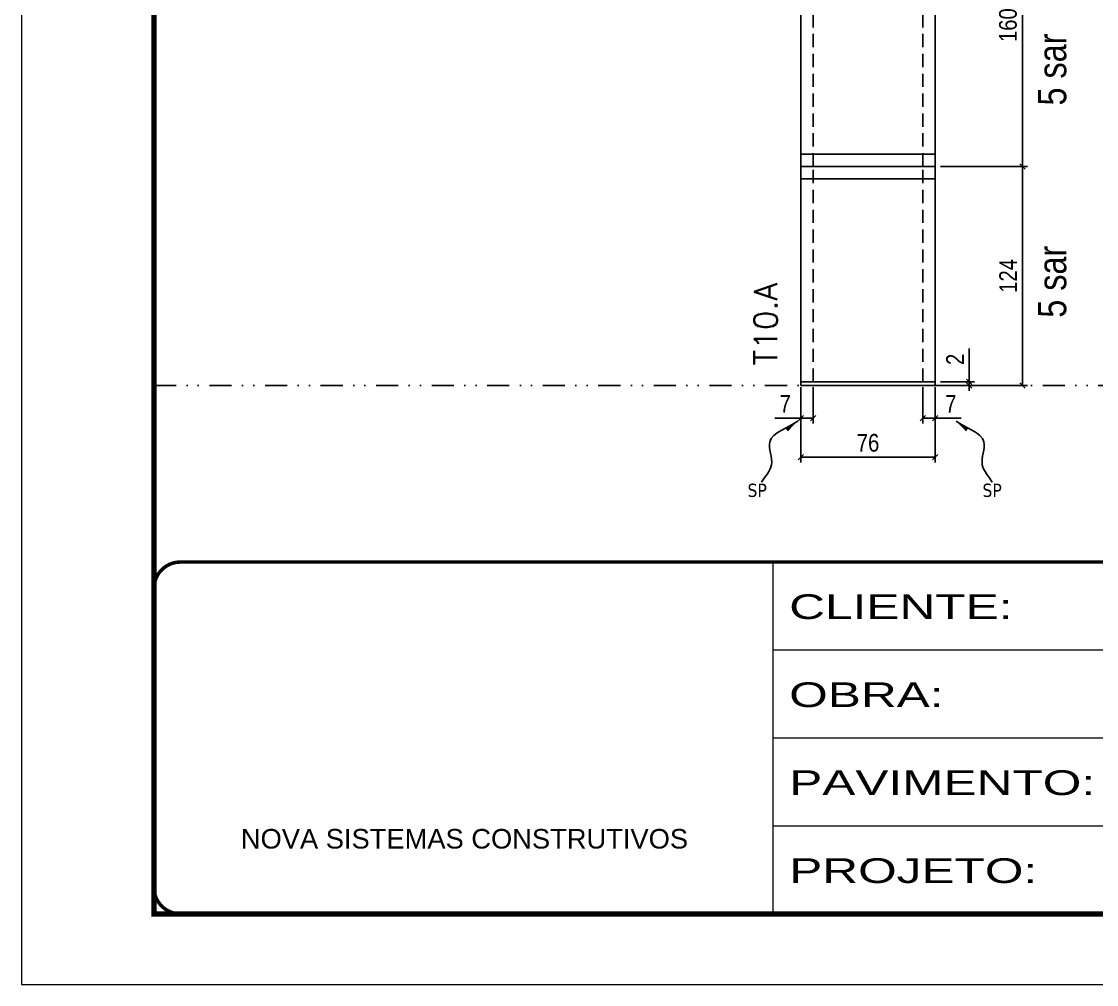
# Model space of a CAD drawing. Extents: x 14400 to 27878, y -21631 to 6985.
# Drawn here: x 14400 to 15009, y -10145 to -9600 of the extents above; entities that cross this region are included whole.
import ezdxf

# ---------------------------------------------------------------- set-up
doc = ezdxf.new("R2010")
doc.units = 0
for name, pattern in [('CONTINUO', [0]), ('DASHED', [0.75, 0.5, -0.25]), ('DIVIDE2', [0.625, 0.25, -0.125, 0, -0.125, 0, -0.125]), ('HIDDEN', [0.375, 0.25, -0.125])]:
    doc.linetypes.add(name, pattern=pattern)
for name, color, linetype in [('COTA', 241, 'Continuous'), ('NOMENCLATURA', 7, 'Continuous'), ('Nível', 160, 'Continuous'), ('Painéis', 200, 'Continuous'), ('SARR_2.2x7', 40, 'Continuous'), ('Sarrafo de Pressão', 42, 'HIDDEN'), ('texto', 7, 'Continuous')]:
    doc.layers.add(name, color=color, linetype=linetype)
for name, color, linetype, lineweight in [('Folhas', 255, 'Continuous', 9), ('SARRAFO DE PRESSAO', 251, 'DASHED', 9), ('Texto Seção', 7, 'Continuous', 15)]:
    doc.layers.add(name, color=color, linetype=linetype, lineweight=lineweight)
doc.styles.add('ARIAL', font='arial.ttf')
doc.styles.add('ARIAL_NARROW', font='ARIALN.TTF', dxfattribs={"height": 0.2})
doc.styles.add('COTA TECNICA', font='techl___.ttf', dxfattribs={"height": 10})
doc.styles.add('COTA TECNICA-50', font='techl___.ttf', dxfattribs={"height": 10})
doc.styles.add('REGUA-120', font='ROMANS.shx', dxfattribs={"height": 15})
doc.styles.get("Standard").update_dxf_attribs({"font": 'arial.ttf'})
doc.styles.add('Tecnologia', font='')
doc.styles.get('Tecnologia').set_extended_font_data('Forgotten Futurist')
doc.dimstyles.new('COTA PAINEL-50', dxfattribs={"dimtxt": 10, "dimasz": 3, "dimexe": 3, "dimexo": 3, "dimgap": 3, "dimtad": 1, "dimdec": 1, "dimzin": 12, "dimdsep": 46, "dimtxsty": 'COTA TECNICA-50', "dimblk1": 'OBLIQUE', "dimblk2": 'OBLIQUE', "dimsah": 1, "dimcen": 0.9, "dimclrd": 4, "dimclre": 4, "dimclrt": 240, "dimadec": 1, "dimazin": 3, "dimtfac": 1, "dimtdec": 1, "dimtmove": 0, "dimatfit": 3, "dimfxl": 1, "dimtolj": 1, "dimtzin": 12, "dimarcsym": 0})
doc.dimstyles.new('PAINEL', dxfattribs={"dimtxt": 10, "dimasz": 3, "dimexe": 3, "dimexo": 3, "dimgap": 3, "dimtad": 1, "dimdec": 1, "dimzin": 12, "dimdsep": 46, "dimtxsty": 'COTA TECNICA', "dimblk1": 'OBLIQUE', "dimblk2": 'OBLIQUE', "dimsah": 1, "dimcen": 0.9, "dimclrd": 4, "dimclre": 4, "dimclrt": 240, "dimadec": 1, "dimazin": 3, "dimtfac": 1, "dimtdec": 1, "dimtmove": 0, "dimatfit": 3, "dimfxl": 1, "dimtolj": 1, "dimtzin": 12, "dimarcsym": 0})
doc.dimstyles.get("Standard").update_dxf_attribs({"dimtxt": 0.18, "dimasz": 0.18, "dimexe": 0.18, "dimexo": 0.0625, "dimgap": 0.09, "dimtad": 0, "dimtih": 1, "dimtoh": 1, "dimdec": 4, "dimzin": 0, "dimdsep": 46, "dimtxsty": 'Standard', "dimcen": 0.09, "dimadec": 0, "dimazin": 0, "dimtfac": 1, "dimtdec": 4, "dimtofl": 0, "dimtmove": 0, "dimatfit": 3, "dimfxl": 1, "dimtolj": 1, "dimtzin": 0, "dimarcsym": 0})

# ---------------------------------------------------------------- blocks, each defined once
blk = doc.blocks.new('9999999999')
at = {"color": 30, "linetype": 'CONTINUO'}
for p, q in [((98564.56, 34230.21), (98564.56, 34429.45)), ((98564.56, 34379.64), (99583.98, 34379.64)), ((98564.56, 34329.83), (99487.98, 34329.83)), ((98564.56, 34280.02), (99487.98, 34280.02))]:
    blk.add_line(p, q, dxfattribs=at)
at = {"color": 30, "linetype": 'CONTINUO', "const_width": 2}
blk.add_lwpolyline([(99583.98, 34230.21), (99583.98, 34414.45, 0.414214), (99568.98, 34429.45), (98228.98, 34429.45, 0.414214), (98213.98, 34414.45), (98213.98, 34245.21, 0.414214), (98228.98, 34230.21), (99583.98, 34230.21)], format="xyb", dxfattribs=at)
at = {"layer": 'Folhas'}
blk.add_lwpolyline([(98138.98, 34190.21), (99623.98, 34190.21), (99623.98, 35240.21), (98138.98, 35240.21)], close=True, dxfattribs=at)
at = {"layer": 'Folhas', "color": 30, "const_width": 3}
blk.add_lwpolyline([(98213.98, 34230.21), (99583.98, 34230.21), (99583.98, 35200.21), (98213.98, 35200.21)], close=True, dxfattribs=at)
at = {"color": 7, "linetype": 'Continuous', "ltscale": 5, "style": 'ARIAL'}
blk.add_text('NOVA SISTEMAS CONSTRUTIVOS', height=11.0592, dxfattribs=at).set_placement((98263.19, 34267.21))
at = {"layer": 'Folhas', "color": 7, "style": 'Tecnologia', "width": 1.5}
for s, p in [('CLIENTE:', (98573.65, 34397.17)), ('OBRA:', (98573.65, 34347.31)), ('PAVIMENTO:', (98573.65, 34297.5)), ('PROJETO:', (98573.65, 34247.69))]:
    blk.add_text(s, height=14, dxfattribs=at).set_placement(p)
blk = doc.blocks.new('_Oblique')
at = {"color": 0, "linetype": 'ByBlock', "lineweight": -2}
blk.add_line((-0.5, -0.5), (0.5, 0.5), dxfattribs=at)
blk = doc.blocks.new('*D2660')
at = {"layer": 'COTA', "color": 4, "lineweight": -2, "transparency": 16777216}
for p, q in [((14841.28, -9807.04), (14841.28, -9849.72)), ((14917.28, -9807.04), (14917.28, -9849.72)), ((14917.28, -9846.72), (14841.28, -9846.72))]:
    blk.add_line(p, q, dxfattribs=at)
at = {"layer": 'Defpoints', "color": 0, "transparency": 16777216}
for p in [(14841.28, -9804.04), (14917.28, -9804.04), (14841.28, -9846.72)]:
    blk.add_point(p, dxfattribs=at)
at = {"layer": 'COTA', "color": 4, "lineweight": -2, "transparency": 16777216, "xscale": 3, "yscale": 3, "zscale": 3, "rotation": 180}
blk.add_blockref('_Oblique', (14841.28, -9846.72), dxfattribs=at)
at = {"layer": 'COTA', "color": 4, "lineweight": -2, "transparency": 16777216, "xscale": 3, "yscale": 3, "zscale": 3}
blk.add_blockref('_Oblique', (14917.28, -9846.72), dxfattribs=at)
at = {"layer": 'COTA', "color": 240, "transparency": 16777216, "insert": (14879.28, -9838.62), "char_height": 10, "attachment_point": 5, "style": 'COTA TECNICA'}
blk.add_mtext('\\A1;76', dxfattribs=at)
blk = doc.blocks.new('*D2661')
at = {"layer": 'COTA', "color": 4, "lineweight": -2, "transparency": 16777216}
for p, q in [((14910.28, -9807.04), (14910.28, -9827.55)), ((14917.28, -9809.04), (14917.28, -9827.55)), ((14910.28, -9824.55), (14917.28, -9824.55)), ((14917.28, -9824.55), (14932.01, -9824.55))]:
    blk.add_line(p, q, dxfattribs=at)
at = {"layer": 'Defpoints', "color": 0, "transparency": 16777216}
for p in [(14910.28, -9804.04), (14917.28, -9806.04), (14917.28, -9824.55)]:
    blk.add_point(p, dxfattribs=at)
at = {"layer": 'COTA', "color": 4, "lineweight": -2, "transparency": 16777216, "xscale": 3, "yscale": 3, "zscale": 3, "rotation": 180}
blk.add_blockref('_Oblique', (14910.28, -9824.55), dxfattribs=at)
at = {"layer": 'COTA', "color": 4, "lineweight": -2, "transparency": 16777216, "xscale": 3, "yscale": 3, "zscale": 3}
blk.add_blockref('_Oblique', (14917.28, -9824.55), dxfattribs=at)
at = {"layer": 'COTA', "color": 240, "transparency": 16777216, "insert": (14926.15, -9816.48), "char_height": 10, "attachment_point": 5, "style": 'COTA TECNICA-50'}
blk.add_mtext('\\A1;7', dxfattribs=at)
blk = doc.blocks.new('*D2662')
at = {"layer": 'COTA', "color": 4, "lineweight": -2, "transparency": 16777216}
for p, q in [((14841.28, -9809.04), (14841.28, -9827.55)), ((14848.28, -9807.04), (14848.28, -9827.55)), ((14841.28, -9824.55), (14826.55, -9824.55)), ((14848.28, -9824.55), (14841.28, -9824.55))]:
    blk.add_line(p, q, dxfattribs=at)
at = {"layer": 'Defpoints', "color": 0, "transparency": 16777216}
for p in [(14848.28, -9804.04), (14841.28, -9806.04), (14841.28, -9824.55)]:
    blk.add_point(p, dxfattribs=at)
at = {"layer": 'COTA', "color": 4, "lineweight": -2, "transparency": 16777216, "xscale": 3, "yscale": 3, "zscale": 3, "rotation": 180}
blk.add_blockref('_Oblique', (14841.28, -9824.55), dxfattribs=at)
at = {"layer": 'COTA', "color": 4, "lineweight": -2, "transparency": 16777216, "xscale": 3, "yscale": 3, "zscale": 3}
blk.add_blockref('_Oblique', (14848.28, -9824.55), dxfattribs=at)
at = {"layer": 'COTA', "color": 240, "transparency": 16777216, "insert": (14832.41, -9816.48), "char_height": 10, "attachment_point": 5, "style": 'COTA TECNICA-50'}
blk.add_mtext('\\A1;7', dxfattribs=at)
blk = doc.blocks.new('*D2683')
at = {"layer": 'COTA', "color": 4, "linetype": 'ByBlock', "lineweight": -2, "transparency": 16777216}
for p, q in [((14920.28, -9682.04), (14969.65, -9682.04)), ((14966.65, -9806.04), (14966.65, -9682.04)), ((14920.28, -9806.04), (14969.65, -9806.04))]:
    blk.add_line(p, q, dxfattribs=at)
at = {"layer": 'Defpoints', "color": 0, "linetype": 'ByBlock', "transparency": 16777216}
for p in [(14917.28, -9682.04), (14966.65, -9682.04), (14917.28, -9806.04)]:
    blk.add_point(p, dxfattribs=at)
at = {"layer": 'COTA', "color": 4, "linetype": 'ByBlock', "lineweight": -2, "transparency": 16777216, "xscale": 3, "yscale": 3, "zscale": 3}
for p, rotation in [((14966.65, -9682.04), 90), ((14966.65, -9806.04), 270)]:
    blk.add_blockref('_Oblique', p, dxfattribs=dict(at, rotation=rotation))
at = {"layer": 'COTA', "color": 240, "linetype": 'ByBlock', "transparency": 16777216, "insert": (14958.57, -9744.04), "char_height": 10, "attachment_point": 5, "rotation": 90, "style": 'COTA TECNICA'}
blk.add_mtext('\\A1;124', dxfattribs=at)
blk = doc.blocks.new('*D2663')
at = {"layer": 'COTA', "color": 4, "lineweight": -2, "transparency": 16777216}
for p, q in [((14936.54, -9804.04), (14936.54, -9785.24)), ((14920.28, -9804.04), (14939.54, -9804.04)), ((14936.54, -9806.04), (14936.54, -9804.04)), ((14920.28, -9806.04), (14939.54, -9806.04)), ((14936.54, -9806.04), (14936.54, -9809.04))]:
    blk.add_line(p, q, dxfattribs=at)
at = {"layer": 'Defpoints', "color": 0, "transparency": 16777216}
for p in [(14917.28, -9804.04), (14917.28, -9806.04), (14936.54, -9806.04)]:
    blk.add_point(p, dxfattribs=at)
at = {"layer": 'COTA', "color": 4, "lineweight": -2, "transparency": 16777216, "xscale": 3, "yscale": 3, "zscale": 3}
for p, rotation in [((14936.54, -9804.04), 270), ((14936.54, -9806.04), 90)]:
    blk.add_blockref('_Oblique', p, dxfattribs=dict(at, rotation=rotation))
at = {"layer": 'COTA', "color": 240, "transparency": 16777216, "insert": (14928.54, -9791.29), "char_height": 10, "attachment_point": 5, "rotation": 90, "style": 'COTA TECNICA-50'}
blk.add_mtext('\\A1;2', dxfattribs=at)
blk = doc.blocks.new('*D2684')
at = {"layer": 'COTA', "color": 4, "linetype": 'ByBlock', "lineweight": -2, "transparency": 16777216}
for p, q in [((14920.28, -9682.04), (14969.65, -9682.04)), ((14966.65, -9806.04), (14966.65, -9682.04)), ((14920.28, -9806.04), (14969.65, -9806.04))]:
    blk.add_line(p, q, dxfattribs=at)
at = {"layer": 'Defpoints', "color": 0, "linetype": 'ByBlock', "transparency": 16777216}
for p in [(14917.28, -9682.04), (14966.65, -9682.04), (14917.28, -9806.04)]:
    blk.add_point(p, dxfattribs=at)
at = {"layer": 'COTA', "color": 4, "linetype": 'ByBlock', "lineweight": -2, "transparency": 16777216, "xscale": 3, "yscale": 3, "zscale": 3}
for p, rotation in [((14966.65, -9682.04), 90), ((14966.65, -9806.04), 270)]:
    blk.add_blockref('_Oblique', p, dxfattribs=dict(at, rotation=rotation))
at = {"layer": 'COTA', "color": 240, "linetype": 'ByBlock', "transparency": 16777216, "insert": (14958.57, -9744.04), "char_height": 10, "attachment_point": 5, "rotation": 90, "style": 'COTA TECNICA'}
blk.add_mtext('\\A1;124', dxfattribs=at)
blk = doc.blocks.new('*D2685')
at = {"layer": 'COTA', "color": 4, "lineweight": -2, "transparency": 16777216}
for p, q in [((14886.28, -9522.04), (14969.65, -9522.04)), ((14966.65, -9682.04), (14966.65, -9522.04)), ((14920.28, -9682.04), (14969.65, -9682.04))]:
    blk.add_line(p, q, dxfattribs=at)
at = {"layer": 'Defpoints', "color": 0, "transparency": 16777216}
for p in [(14883.28, -9522.04), (14966.65, -9522.04), (14917.28, -9682.04)]:
    blk.add_point(p, dxfattribs=at)
at = {"layer": 'COTA', "color": 4, "lineweight": -2, "transparency": 16777216, "xscale": 3, "yscale": 3, "zscale": 3}
for p, rotation in [((14966.65, -9522.04), 90), ((14966.65, -9682.04), 270)]:
    blk.add_blockref('_Oblique', p, dxfattribs=dict(at, rotation=rotation))
at = {"layer": 'COTA', "color": 240, "transparency": 16777216, "insert": (14958.55, -9602.04), "char_height": 10, "attachment_point": 5, "rotation": 90, "style": 'COTA TECNICA'}
blk.add_mtext('\\A1;160', dxfattribs=at)

msp = doc.modelspace()

# ---------------------------------------------------------------- linework, layer by layer
at = {"layer": 'Nível', "color": 4, "linetype": 'DIVIDE2', "ltscale": 50}
msp.add_line((14474.967, -9806.041), (15844.967, -9806.041), dxfattribs=at)
at = {"layer": 'Painéis'}
for p, q in [((14841.28, -9564.041), (14841.28, -9804.041)), ((14917.28, -9804.041), (14917.28, -9564.041)), ((14917.28, -9682.041), (14841.28, -9682.041)), ((14841.28, -9804.041), (14917.28, -9804.041))]:
    msp.add_line(p, q, dxfattribs=at)
msp.add_lwpolyline([(14917.28, -9804.041), (14841.28, -9804.041), (14841.28, -9806.041), (14917.28, -9806.041)], close=True, dxfattribs=at)
at = {"layer": 'SARR_2.2x7'}
for p, q in [((14917.28, -9675.041), (14841.28, -9675.041)), ((14917.28, -9689.041), (14841.28, -9689.041))]:
    msp.add_line(p, q, dxfattribs=at)
at = {"layer": 'Sarrafo de Pressão', "ltscale": 30}
for p, q in [((14848.28, -9682.041), (14848.28, -9564.041)), ((14910.28, -9682.041), (14910.28, -9564.041)), ((14848.28, -9804.041), (14848.28, -9682.041)), ((14910.28, -9804.041), (14910.28, -9682.041))]:
    msp.add_line(p, q, dxfattribs=at)

# ---------------------------------------------------------------- block references
at = {"layer": 'SARRAFO DE PRESSAO', "color": 6, "linetype": 'ByBlock'}
msp.add_blockref('9999999999', (-83739.011, -44335.529), dxfattribs=at)

# ---------------------------------------------------------------- texts
at = {"layer": 'NOMENCLATURA', "style": 'ARIAL_NARROW'}
for p in [(14991.523, -9647.545), (14991.523, -9767.717)]:
    msp.add_text('5 sar', height=16, rotation=90, dxfattribs=at).set_placement(p)
at = {"layer": 'texto', "color": 0, "char_height": 7.5, "attachment_point": 5}
for insert in [(14816.503, -9865.532), (14949.528, -9865.532)]:
    msp.add_mtext('{\\fTahoma|b0|i0|c0|p34;\\C4;SP}', dxfattribs=dict(at, insert=insert))
at = {"layer": 'Texto Seção', "insert": (14827.81, -9794.79), "char_height": 13, "width": 285.32988, "attachment_point": 7, "rotation": 90, "style": 'REGUA-120'}
msp.add_mtext('T10.A', dxfattribs=at)

# ---------------------------------------------------------------- dimensions: what is measured, and where the dimension line sits
at = {"layer": 'COTA'}
for base, p1, p2, angle, dimstyle, picture, middle in [((14966.648, -9522.041), (14917.28, -9682.041), (14883.28, -9522.041), 90, 'PAINEL', '*D2685', (14958.545, -9602.041)), ((14841.28, -9824.551), (14848.28, -9804.041), (14841.28, -9806.041), 180, 'COTA PAINEL-50', '*D2662', (14832.415, -9816.478))]:
    dim = msp.add_linear_dim(base=base, p1=p1, p2=p2, angle=angle, dimstyle=dimstyle, dxfattribs=at)
    dim.commit()
    dim.dimension.update_dxf_attribs({"geometry": picture, "text_midpoint": middle})
at = {"layer": 'COTA', "linetype": 'ByBlock'}
for picture in ['*D2683', '*D2684']:
    dim = msp.add_aligned_dim(p1=(14917.28, -9806.041), p2=(14917.28, -9682.041), distance=-49.367, dimstyle='PAINEL', dxfattribs=at)
    dim.commit()
    dim.dimension.update_dxf_attribs({"geometry": picture, "text_midpoint": (14958.574, -9744.041)})
at = {"layer": 'COTA'}
dim = msp.add_linear_dim(base=(14936.538, -9806.041), p1=(14917.28, -9804.041), p2=(14917.28, -9806.041), angle=90, dimstyle='COTA PAINEL-50', dxfattribs=at)
dim.commit()
dim.dimension.update_dxf_attribs({"geometry": '*D2663', "text_midpoint": (14936.538, -9791.294), "dimtype": 160})
dim = msp.add_linear_dim(base=(14841.28, -9846.719), p1=(14917.28, -9804.041), p2=(14841.28, -9804.041), angle=180, dimstyle='PAINEL', override={"dimarcsym": 2}, dxfattribs=at)
dim.commit()
dim.dimension.update_dxf_attribs({"geometry": '*D2660', "text_midpoint": (14879.28, -9838.617)})
dim = msp.add_linear_dim(base=(14917.28, -9824.551), p1=(14910.28, -9804.041), p2=(14917.28, -9806.041), dimstyle='COTA PAINEL-50', dxfattribs=at)
dim.commit()
dim.dimension.update_dxf_attribs({"geometry": '*D2661', "text_midpoint": (14926.146, -9816.478)})

# ---------------------------------------------------------------- leaders
at = {"layer": 'COTA', "path_type": 1}
for points in [[(14839.451, -9826.222), (14823.666, -9838.057), (14824.591, -9851.063), (14819.038, -9860.845)], [(14929.109, -9826.222), (14944.894, -9838.057), (14943.969, -9851.063), (14949.522, -9860.845)]]:
    msp.add_leader(points, dimstyle='Standard', override={"dimasz": 8}, dxfattribs=at)

doc.saveas('drawing.dxf')
